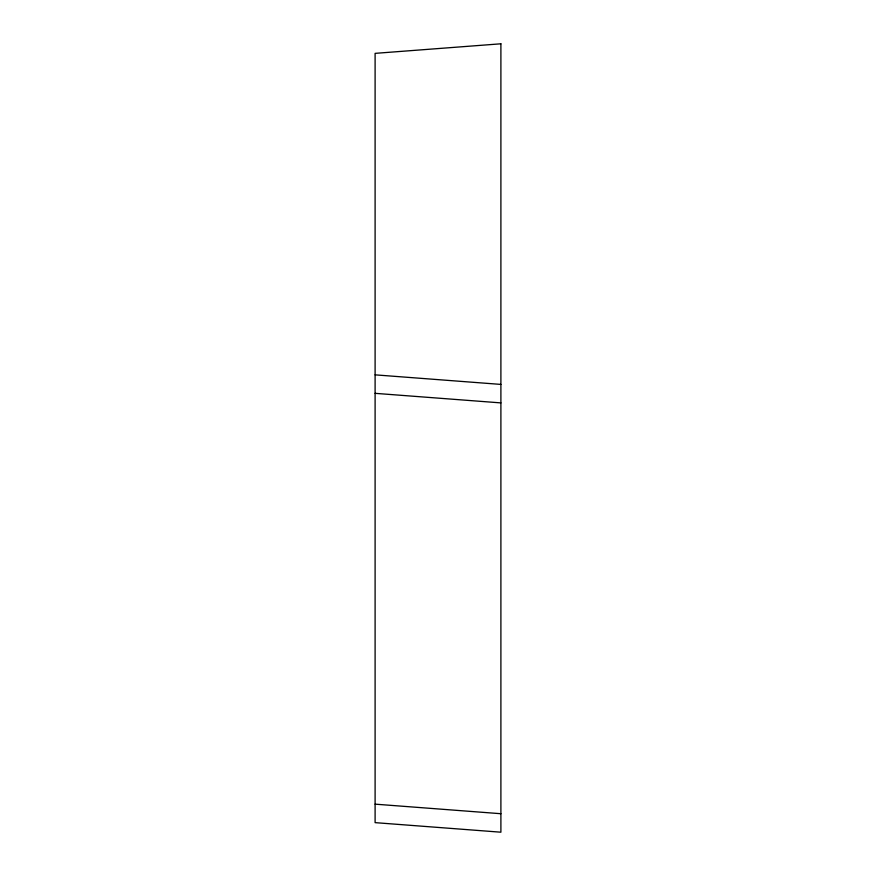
<?xml version="1.0" encoding="UTF-8"?>
<svg xmlns="http://www.w3.org/2000/svg" width="876" height="876" viewBox="0 0 876 876"><rect width="100%" height="100%" fill="white"/><g stroke="black" fill="none" stroke-linecap="round" stroke-linejoin="round"><path stroke-width="1.31" d="M375.103 374.851L500.897 384.411M375.103 393.335L500.897 402.894M375.103 804.157L500.897 813.716M500.897 43.8L375.103 53.359L375.103 822.641L500.897 832.2L500.897 43.8"/></g></svg>
